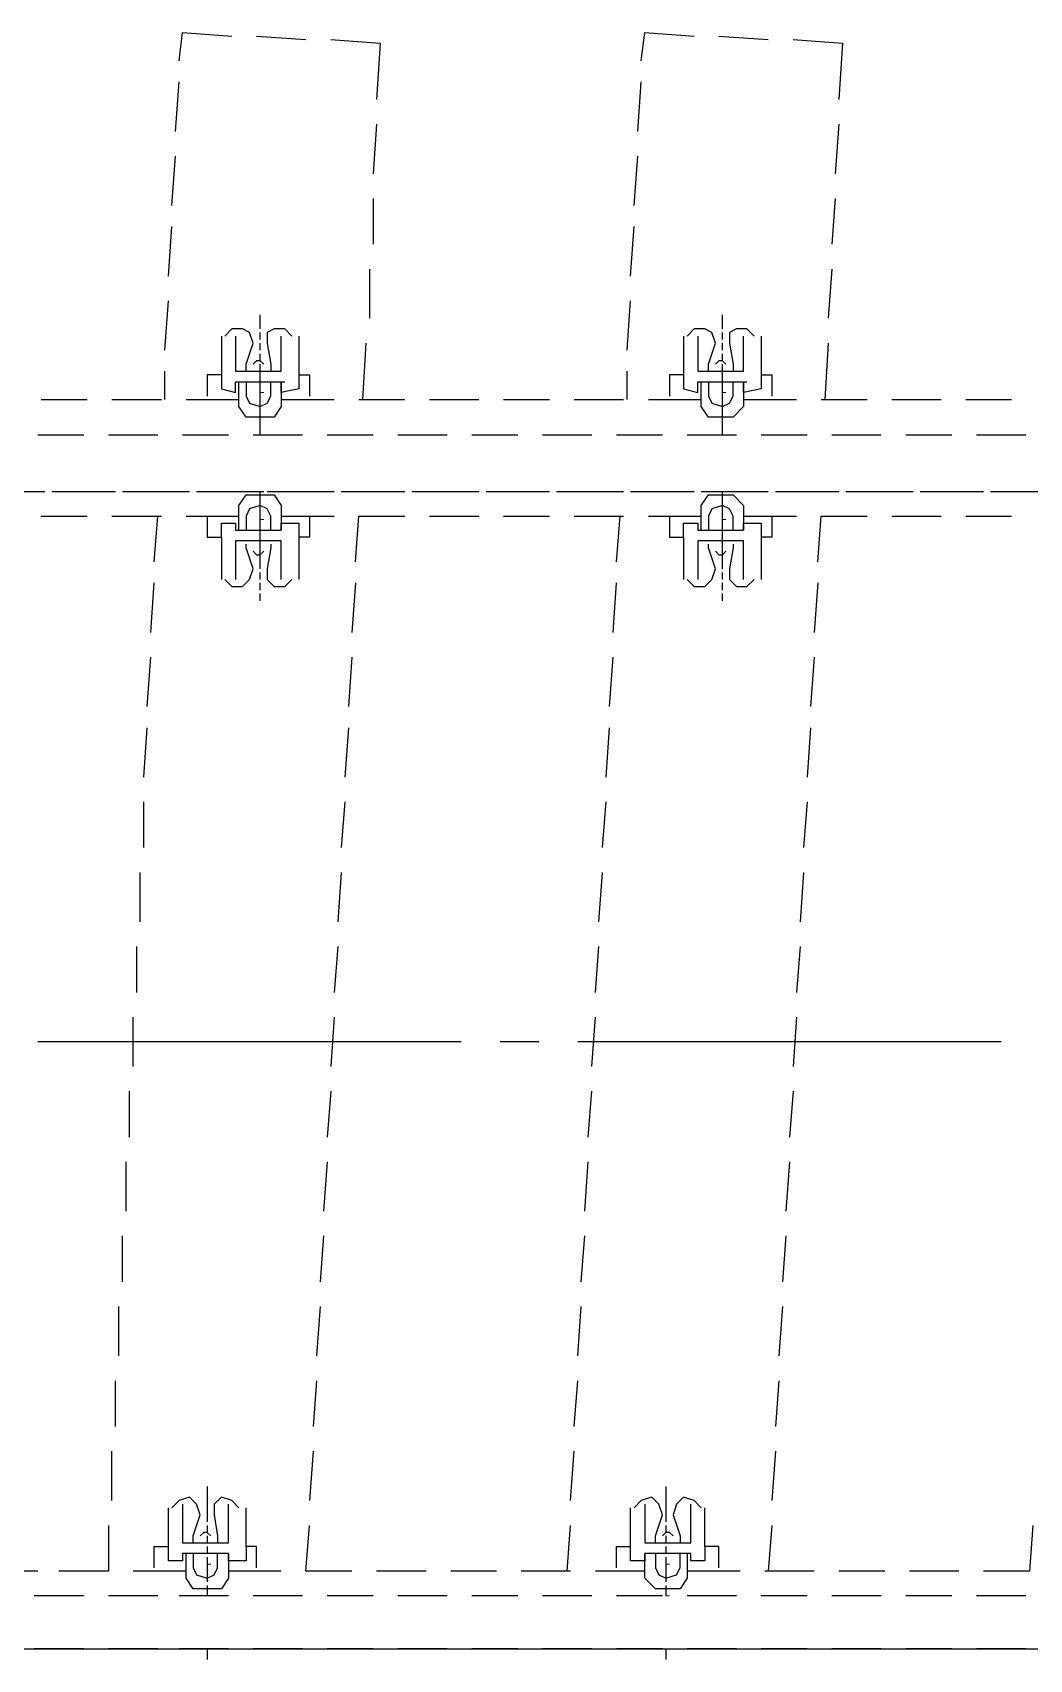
# Model space of a CAD drawing. Header units: millimetres. Extents: x -45 to 90, y -17 to 16.
# Drawn here: x 63.524 to 64.819, y -0.802 to 1.311 of the extents above; entities that cross this region are included whole.
import ezdxf

# ---------------------------------------------------------------- set-up
doc = ezdxf.new("R2010")
doc.units = ezdxf.units.MM
doc.layers.add('PDF_Geometry', color=7, linetype='Continuous')

msp = doc.modelspace()

# ---------------------------------------------------------------- linework, layer by layer
at = {"color": 4}
msp.add_lwpolyline([(58.5713, -0.7885), (68.3996, -0.7885)], dxfattribs=at)
at = {"layer": 'PDF_Geometry', "lineweight": 25}
for points in [[(63.7147, 1.2744), (63.7193, 1.3111), (63.7834, 1.3065)], [(64.3152, 1.2744), (64.3198, 1.3111), (64.384, 1.3065)], [(63.8155, 1.3065), (63.8795, 1.3019)], [(63.9118, 1.3019), (63.976, 1.2973), (63.9714, 1.224)], [(64.416, 1.3065), (64.4802, 1.3019)], [(64.5123, 1.3019), (64.5765, 1.2973), (64.5719, 1.224)], [(63.7101, 1.1827), (63.7147, 1.2469)], [(64.3106, 1.1827), (64.3152, 1.2469)], [(63.9714, 1.1919), (63.9668, 1.1277)], [(64.5719, 1.1919), (64.5671, 1.1277)], [(63.7055, 1.0864), (63.7101, 1.1506)], [(64.306, 1.0864), (64.3106, 1.1506)], [(63.9668, 1.0956), (63.9668, 1.036)], [(64.5671, 1.0956), (64.5627, 1.036)], [(63.7009, 0.9948), (63.7055, 1.0589)], [(64.3014, 0.9948), (64.306, 1.0589)], [(63.9622, 1.0039), (63.9622, 0.9399)], [(64.5627, 1.0039), (64.5581, 0.9399)], [(63.6963, 0.8985), (63.7009, 0.9627)], [(64.2969, 0.8985), (64.3014, 0.9627)], [(63.8201, 0.926), (63.8201, 0.9352), (63.8201, 0.9399), (63.8201, 0.9443)], [(64.4206, 0.926), (64.4206, 0.9352), (64.4206, 0.9399), (64.4206, 0.9443)], [(63.7697, 0.9168), (63.7697, 0.8664), (63.7513, 0.8664), (63.7513, 0.8389)], [(63.8018, 0.871), (63.8018, 0.8802), (63.8109, 0.9077), (63.8064, 0.9214), (63.7972, 0.926), (63.7834, 0.926), (63.7743, 0.9168)], [(63.788, 0.9168), (63.788, 0.871), (63.8476, 0.871), (63.8476, 0.9168)], [(63.8201, 0.9122), (63.8201, 0.9214)], [(63.8614, 0.9168), (63.8522, 0.926), (63.8384, 0.926), (63.8293, 0.9214), (63.8293, 0.9077), (63.8339, 0.8802), (63.8339, 0.871)], [(63.8705, 0.9168), (63.8705, 0.8664), (63.8843, 0.8664), (63.8843, 0.8389)], [(64.3702, 0.9168), (64.3702, 0.8664), (64.3519, 0.8664), (64.3519, 0.8389)], [(64.4023, 0.871), (64.4023, 0.8802), (64.4115, 0.9077), (64.4069, 0.9214), (64.3977, 0.926), (64.384, 0.926), (64.3748, 0.9168)], [(64.3885, 0.9168), (64.3885, 0.871), (64.4481, 0.871), (64.4481, 0.9168)], [(64.4206, 0.9122), (64.4206, 0.9214)], [(64.4619, 0.9168), (64.4525, 0.926), (64.439, 0.926), (64.4298, 0.9214), (64.4298, 0.9077), (64.4344, 0.8802), (64.4344, 0.871)], [(64.4711, 0.9168), (64.4711, 0.8664), (64.4848, 0.8664), (64.4848, 0.8389)], [(63.8201, 0.8985), (63.8201, 0.9077)], [(63.8201, 0.8847), (63.8201, 0.8939)], [(63.9576, 0.9077), (63.953, 0.8343)], [(64.4206, 0.8985), (64.4206, 0.9077)], [(64.4206, 0.8847), (64.4206, 0.8939)], [(64.5581, 0.9077), (64.5536, 0.8343)], [(63.6963, 0.8343), (63.6963, 0.871)], [(63.8247, 0.8802), (63.8201, 0.8847), (63.8155, 0.8847), (63.8109, 0.8802)], [(63.8201, 0.7885), (63.8201, 0.8022), (63.8201, 0.816), (63.8201, 0.8297), (63.8201, 0.8435), (63.8201, 0.8526), (63.8201, 0.8664), (63.8201, 0.8802)], [(64.2969, 0.8343), (64.2969, 0.871)], [(64.4252, 0.8802), (64.4206, 0.8847), (64.416, 0.8847), (64.4115, 0.8802)], [(64.4206, 0.7885), (64.4206, 0.8022), (64.4206, 0.816), (64.4206, 0.8297), (64.4206, 0.8435), (64.4206, 0.8526), (64.4206, 0.8664), (64.4206, 0.8802)], [(63.7697, 0.8664), (63.7697, 0.8481), (63.788, 0.8435), (63.788, 0.8572), (63.7926, 0.8572), (63.8476, 0.8572), (63.8476, 0.8253), (63.8384, 0.8114), (63.8018, 0.8114), (63.7926, 0.8253), (63.7926, 0.8572)], [(63.8018, 0.8572), (63.8018, 0.8389), (63.8064, 0.8297), (63.8201, 0.8253), (63.8293, 0.8297), (63.8339, 0.8389), (63.8339, 0.8572)], [(63.8705, 0.8664), (63.8705, 0.8481), (63.8476, 0.8435), (63.8476, 0.8572), (63.8522, 0.8572)], [(64.3702, 0.8664), (64.3702, 0.8481), (64.3885, 0.8435), (64.3885, 0.8572), (64.3931, 0.8572), (64.4481, 0.8572), (64.4481, 0.8253), (64.4344, 0.8114), (64.4023, 0.8114), (64.3931, 0.8253), (64.3931, 0.8572)], [(64.4023, 0.8572), (64.4023, 0.8389), (64.4069, 0.8297), (64.4206, 0.8253), (64.4298, 0.8297), (64.4344, 0.8389), (64.4344, 0.8572)], [(64.4711, 0.8664), (64.4711, 0.8481), (64.4481, 0.8435), (64.4481, 0.8572), (64.4525, 0.8572)], [(63.5357, 0.8343), (63.5955, 0.8343)], [(63.6276, 0.8343), (63.6918, 0.8343)], [(63.7238, 0.8343), (63.7926, 0.8343)], [(63.8476, 0.8343), (63.9164, 0.8343)], [(63.9485, 0.8343), (64.0081, 0.8343)], [(64.0401, 0.8343), (64.1043, 0.8343)], [(64.1364, 0.8343), (64.196, 0.8343)], [(64.2281, 0.8343), (64.2923, 0.8343)], [(64.3244, 0.8343), (64.3931, 0.8343)], [(64.4481, 0.8343), (64.5169, 0.8343)], [(64.549, 0.8343), (64.6086, 0.8343)], [(64.6407, 0.8343), (64.7048, 0.8343)], [(64.7369, 0.8343), (64.7963, 0.8343)], [(63.5313, 0.7885), (63.5909, 0.7885)], [(63.623, 0.7885), (63.6872, 0.7885)], [(63.7193, 0.7885), (63.7788, 0.7885)], [(63.8109, 0.7885), (63.8751, 0.7885)], [(63.9072, 0.7885), (63.9668, 0.7885)], [(63.9989, 0.7885), (64.0631, 0.7885)], [(64.0952, 0.7885), (64.1547, 0.7885)], [(64.1868, 0.7885), (64.251, 0.7885)], [(64.2831, 0.7885), (64.3427, 0.7885)], [(64.3748, 0.7885), (64.439, 0.7885)], [(64.4711, 0.7885), (64.5306, 0.7885)], [(64.5627, 0.7885), (64.6269, 0.7885)], [(64.659, 0.7885), (64.7186, 0.7885)], [(64.7507, 0.7885), (64.8149, 0.7885)], [(63.5084, 0.7151), (63.5405, 0.7151)], [(63.5496, 0.7151), (63.6092, 0.7151)], [(63.5542, 0.7151), (63.5863, 0.7151)], [(63.6001, 0.7151), (63.6322, 0.7151)], [(63.6413, 0.7151), (63.7055, 0.7151)], [(63.6503, 0.7151), (63.678, 0.7151)], [(63.6963, 0.7151), (63.7284, 0.7151)], [(63.7376, 0.7151), (63.7972, 0.7151)], [(63.7422, 0.7151), (63.7743, 0.7151)], [(63.7697, 0.6555), (63.7697, 0.6739), (63.788, 0.6739), (63.788, 0.6647), (63.7926, 0.6647), (63.7926, 0.6968), (63.8018, 0.7107), (63.8384, 0.7107), (63.8476, 0.6968), (63.8476, 0.6647), (63.8476, 0.6739), (63.8705, 0.6739), (63.8705, 0.6555)], [(63.788, 0.7151), (63.8201, 0.7151), (63.8247, 0.7151)], [(63.8201, 0.6143), (63.8201, 0.6234), (63.8201, 0.628), (63.8201, 0.6372), (63.8201, 0.6418), (63.8201, 0.6509), (63.8201, 0.6555), (63.8201, 0.6647), (63.8201, 0.6693), (63.8201, 0.6784), (63.8201, 0.6876), (63.8201, 0.6922), (63.8201, 0.7014), (63.8201, 0.706), (63.8201, 0.7151)], [(63.8293, 0.7151), (63.8935, 0.7151)], [(63.8384, 0.7151), (63.8659, 0.7151)], [(63.8843, 0.7151), (63.9164, 0.7151)], [(63.9255, 0.7151), (63.9851, 0.7151)], [(63.9301, 0.7151), (63.9622, 0.7151)], [(63.976, 0.7151), (64.0081, 0.7151)], [(64.0172, 0.7151), (64.0814, 0.7151)], [(64.0264, 0.7151), (64.0539, 0.7151)], [(64.0722, 0.7151), (64.1043, 0.7151)], [(64.1135, 0.7151), (64.1731, 0.7151)], [(64.1181, 0.7151), (64.1502, 0.7151)], [(64.1639, 0.7151), (64.196, 0.7151)], [(64.2052, 0.7151), (64.2694, 0.7151)], [(64.2143, 0.7151), (64.2464, 0.7151)], [(64.2602, 0.7151), (64.2923, 0.7151)], [(64.3014, 0.7151), (64.361, 0.7151)], [(64.306, 0.7151), (64.3379, 0.7151)], [(64.3519, 0.7151), (64.384, 0.7151)], [(64.3702, 0.6555), (64.3702, 0.6739), (64.3885, 0.6739), (64.3885, 0.6647), (64.3931, 0.6647), (64.3931, 0.6968), (64.4023, 0.7107), (64.4344, 0.7107), (64.4481, 0.6968), (64.4481, 0.6647), (64.4481, 0.6739), (64.4711, 0.6739), (64.4711, 0.6555)], [(64.3931, 0.7151), (64.4573, 0.7151)], [(64.4023, 0.7151), (64.4344, 0.7151)], [(64.4206, 0.6143), (64.4206, 0.6234), (64.4206, 0.628), (64.4206, 0.6372), (64.4206, 0.6418), (64.4206, 0.6509), (64.4206, 0.6555), (64.4206, 0.6647), (64.4206, 0.6693), (64.4206, 0.6784), (64.4206, 0.6876), (64.4206, 0.6922), (64.4206, 0.7014), (64.4206, 0.706), (64.4206, 0.7151), (64.4252, 0.7151)], [(64.4481, 0.7151), (64.4802, 0.7151)], [(64.4894, 0.7151), (64.549, 0.7151)], [(64.494, 0.7151), (64.5261, 0.7151)], [(64.5398, 0.7151), (64.5719, 0.7151)], [(64.5811, 0.7151), (64.6452, 0.7151)], [(64.5902, 0.7151), (64.6223, 0.7151)], [(64.6361, 0.7151), (64.6682, 0.7151)], [(64.6773, 0.7151), (64.7369, 0.7151)], [(64.6817, 0.7151), (64.714, 0.7151)], [(64.7323, 0.7151), (64.7599, 0.7151)], [(64.769, 0.7151), (64.8332, 0.7151)], [(64.7782, 0.7151), (64.8103, 0.7151)], [(63.5357, 0.683), (63.5955, 0.683)], [(63.6276, 0.683), (63.6918, 0.683)], [(63.6826, 0.6234), (63.6872, 0.683)], [(63.7238, 0.683), (63.7926, 0.683)], [(63.7513, 0.683), (63.7513, 0.6555), (63.7697, 0.6555), (63.7697, 0.6005)], [(63.8339, 0.6647), (63.8339, 0.683), (63.8293, 0.6922), (63.8201, 0.6968), (63.8064, 0.6922), (63.8018, 0.683), (63.8018, 0.6647)], [(63.8476, 0.683), (63.9164, 0.683)], [(63.8843, 0.683), (63.8843, 0.6555), (63.8705, 0.6555), (63.8705, 0.6005)], [(63.9439, 0.6234), (63.9485, 0.683), (64.0081, 0.683)], [(64.0401, 0.683), (64.1043, 0.683)], [(64.1364, 0.683), (64.196, 0.683)], [(64.2281, 0.683), (64.2923, 0.683)], [(64.2831, 0.6234), (64.2877, 0.683)], [(64.3244, 0.683), (64.3931, 0.683)], [(64.3519, 0.683), (64.3519, 0.6555), (64.3702, 0.6555), (64.3702, 0.6005)], [(64.4344, 0.6647), (64.4344, 0.683), (64.4298, 0.6922), (64.4206, 0.6968), (64.4069, 0.6922), (64.4023, 0.683), (64.4023, 0.6647)], [(64.4481, 0.683), (64.5169, 0.683)], [(64.4848, 0.683), (64.4848, 0.6555), (64.4711, 0.6555), (64.4711, 0.6005)], [(64.5444, 0.6234), (64.549, 0.683), (64.6086, 0.683)], [(64.6407, 0.683), (64.7048, 0.683)], [(64.7369, 0.683), (64.7963, 0.683)], [(63.7926, 0.6647), (63.8476, 0.6647)], [(64.3931, 0.6647), (64.4481, 0.6647)], [(63.7743, 0.6005), (63.7834, 0.5914), (63.7972, 0.5914), (63.8064, 0.6005), (63.8109, 0.6143), (63.8018, 0.6418), (63.8018, 0.6464)], [(63.8476, 0.6005), (63.8476, 0.6509), (63.788, 0.6509), (63.788, 0.6005)], [(63.8109, 0.6372), (63.8155, 0.6326), (63.8201, 0.6326), (63.8247, 0.6372)], [(63.8339, 0.6464), (63.8339, 0.6418), (63.8293, 0.6143), (63.8293, 0.6005), (63.8384, 0.5914), (63.8522, 0.5914), (63.8614, 0.6005)], [(64.3748, 0.6005), (64.384, 0.5914), (64.3977, 0.5914), (64.4069, 0.6005), (64.4115, 0.6143), (64.4023, 0.6418), (64.4023, 0.6464)], [(64.4481, 0.6005), (64.4481, 0.6509), (64.3885, 0.6509), (64.3885, 0.6005)], [(64.4115, 0.6372), (64.416, 0.6326), (64.4206, 0.6326), (64.4252, 0.6372)], [(64.4344, 0.6464), (64.4344, 0.6418), (64.4298, 0.6143), (64.4298, 0.6005), (64.439, 0.5914), (64.4525, 0.5914), (64.4619, 0.6005)], [(63.678, 0.5318), (63.6826, 0.5961)], [(63.8201, 0.6005), (63.8201, 0.6097)], [(63.8201, 0.5868), (63.8201, 0.5961)], [(63.9439, 0.5961), (63.9393, 0.5318)], [(64.2785, 0.5318), (64.2831, 0.5961)], [(64.4206, 0.6005), (64.4206, 0.6097)], [(64.4206, 0.5868), (64.4206, 0.5961)], [(64.5444, 0.5961), (64.5398, 0.5318)], [(63.8201, 0.573), (63.8201, 0.5822)], [(64.4206, 0.573), (64.4206, 0.5822)], [(63.6734, 0.4355), (63.678, 0.4997)], [(63.9393, 0.4997), (63.9347, 0.4355)], [(64.2739, 0.4355), (64.2785, 0.4997)], [(64.5398, 0.4997), (64.5352, 0.4355)], [(63.6688, 0.3438), (63.6734, 0.408)], [(63.9347, 0.408), (63.9301, 0.3438)], [(64.2694, 0.3438), (64.2739, 0.408)], [(64.5352, 0.408), (64.5306, 0.3438)], [(63.6688, 0.2523), (63.6688, 0.3117)], [(63.9301, 0.3117), (63.9255, 0.2523)], [(64.2648, 0.2523), (64.2694, 0.3117)], [(64.5306, 0.3117), (64.5261, 0.2523)], [(63.6642, 0.1559), (63.6642, 0.22)], [(63.9255, 0.22), (63.921, 0.1559)], [(64.2602, 0.1559), (64.2648, 0.22)], [(64.5261, 0.22), (64.5215, 0.1559)], [(63.6597, 0.0642), (63.6597, 0.1238)], [(63.921, 0.1238), (63.9164, 0.0642)], [(64.2556, 0.0642), (64.2602, 0.1238)], [(64.5215, 0.1238), (64.5169, 0.0642)], [(63.6551, -0.0321), (63.6551, 0.0321)], [(63.9164, 0.0321), (63.9118, -0.0321)], [(64.251, -0.0321), (64.2556, 0.0321)], [(64.5169, 0.0321), (64.5123, -0.0321)], [(64.0814, 0), (63.5313, 0)], [(64.1823, 0), (64.1318, 0)], [(64.7828, 0), (64.2327, 0)], [(63.6503, -0.1238), (63.6503, -0.0642)], [(63.9118, -0.0642), (63.9072, -0.1238)], [(64.2464, -0.1238), (64.251, -0.0642)], [(64.5123, -0.0642), (64.5077, -0.1238)], [(63.6459, -0.22), (63.6459, -0.1559)], [(63.9072, -0.1559), (63.9026, -0.22)], [(64.2418, -0.22), (64.2464, -0.1559)], [(64.5077, -0.1559), (64.5031, -0.22)], [(63.6413, -0.3117), (63.6413, -0.2521)], [(63.9026, -0.2521), (63.898, -0.3117)], [(64.2373, -0.3117), (64.2418, -0.2521)], [(64.5031, -0.2521), (64.4986, -0.3117)], [(63.6367, -0.408), (63.6367, -0.3438)], [(63.898, -0.3438), (63.8935, -0.408)], [(64.2327, -0.408), (64.2373, -0.3438)], [(64.4986, -0.3438), (64.494, -0.408)], [(63.6322, -0.4997), (63.6322, -0.4401)], [(63.8935, -0.4401), (63.8889, -0.4997)], [(64.2281, -0.4997), (64.2327, -0.4401)], [(64.494, -0.4401), (64.4894, -0.4997)], [(63.6276, -0.5959), (63.6276, -0.5318)], [(63.8889, -0.5318), (63.8843, -0.5959)], [(64.2233, -0.5959), (64.2281, -0.5318)], [(64.4894, -0.5318), (64.4848, -0.5959)], [(63.733, -0.6509), (63.733, -0.6418), (63.7422, -0.6143), (63.7376, -0.6005), (63.7284, -0.5914), (63.7147, -0.5959), (63.7055, -0.6051)], [(63.7513, -0.5776), (63.7513, -0.5822), (63.7513, -0.5868), (63.7513, -0.5959), (63.7513, -0.6005), (63.7513, -0.6097), (63.7513, -0.6143), (63.7513, -0.6234)], [(63.7926, -0.6051), (63.7834, -0.5959), (63.7697, -0.5914), (63.7605, -0.6005), (63.7605, -0.6143), (63.7649, -0.6418), (63.7649, -0.6509)], [(64.3335, -0.6509), (64.3335, -0.6418), (64.3427, -0.6143), (64.3379, -0.6005), (64.3289, -0.5914), (64.3152, -0.5959), (64.306, -0.6051)], [(64.3473, -0.5776), (64.3473, -0.5822), (64.3473, -0.5868), (64.3473, -0.5959), (64.3473, -0.6005), (64.3473, -0.6097), (64.3473, -0.6143), (64.3473, -0.6234)], [(64.3931, -0.6051), (64.384, -0.5959), (64.3702, -0.5914), (64.361, -0.6005), (64.3564, -0.6143), (64.3656, -0.6418), (64.3656, -0.6509)], [(63.6826, -0.683), (63.6826, -0.6555), (63.7009, -0.6555), (63.7009, -0.6051)], [(63.7193, -0.6005), (63.7193, -0.6509), (63.7788, -0.6509), (63.7788, -0.6005)], [(63.8155, -0.683), (63.8155, -0.6555), (63.8018, -0.6555), (63.8018, -0.6051)], [(64.2831, -0.683), (64.2831, -0.6555), (64.3014, -0.6555), (64.3014, -0.6051)], [(64.3198, -0.6005), (64.3198, -0.6509), (64.3794, -0.6509), (64.3794, -0.6005)], [(64.416, -0.683), (64.416, -0.6555), (64.3977, -0.6555), (64.3977, -0.6051)], [(63.623, -0.628), (63.623, -0.6876), (63.5588, -0.6876)], [(63.7513, -0.628), (63.7513, -0.6372)], [(63.9393, -0.6876), (63.8795, -0.6876), (63.8843, -0.628)], [(64.2189, -0.6876), (64.2233, -0.628)], [(64.3473, -0.628), (64.3473, -0.6372)], [(64.4848, -0.628), (64.4802, -0.6876)], [(64.824, -0.628), (64.8194, -0.6876), (64.7599, -0.6876)], [(63.7559, -0.6418), (63.7513, -0.6372), (63.7468, -0.6372), (63.7422, -0.6418)], [(63.7513, -0.6418), (63.7513, -0.6509)], [(64.3564, -0.6418), (64.3519, -0.6372), (64.3473, -0.6372), (64.3427, -0.6418)], [(64.3473, -0.6418), (64.3473, -0.6509)], [(63.7788, -0.6645), (63.7238, -0.6645), (63.7193, -0.6645), (63.7193, -0.6739), (63.7009, -0.6739), (63.7009, -0.6555)], [(63.8018, -0.6555), (63.8018, -0.6739), (63.7788, -0.6739), (63.7788, -0.6645), (63.7788, -0.6968), (63.7697, -0.7105), (63.733, -0.7105), (63.7238, -0.6968), (63.7238, -0.6645)], [(63.733, -0.6645), (63.733, -0.683), (63.7376, -0.6922), (63.7513, -0.6968), (63.7605, -0.6922), (63.7649, -0.683), (63.7649, -0.6645)], [(63.7513, -0.6555), (63.7513, -0.6645)], [(63.7513, -0.6693), (63.7513, -0.6784), (63.7513, -0.6876), (63.7513, -0.6922), (63.7513, -0.7014)], [(64.3977, -0.6555), (64.3977, -0.6739), (64.3794, -0.6739), (64.3794, -0.6645), (64.3748, -0.6645), (64.3748, -0.6968), (64.3656, -0.7105), (64.3335, -0.7105), (64.3198, -0.6968), (64.3198, -0.6645), (64.3198, -0.6739), (64.3014, -0.6739), (64.3014, -0.6555)], [(64.3748, -0.6645), (64.3198, -0.6645)], [(64.3335, -0.6645), (64.3335, -0.683), (64.3379, -0.6922), (64.3473, -0.6968), (64.361, -0.6922), (64.3656, -0.683), (64.3656, -0.6645)], [(64.3473, -0.6555), (64.3473, -0.6645)], [(64.3473, -0.6693), (64.3473, -0.6784), (64.3473, -0.6876), (64.3473, -0.6922), (64.3473, -0.7014)], [(63.5313, -0.6876), (63.4671, -0.6876)], [(63.7238, -0.6876), (63.6551, -0.6876)], [(63.8476, -0.6876), (63.7788, -0.6876)], [(64.0356, -0.6876), (63.9714, -0.6876)], [(64.1272, -0.6876), (64.0676, -0.6876)], [(64.2233, -0.6876), (64.1593, -0.6876)], [(64.3198, -0.6876), (64.2556, -0.6876)], [(64.4435, -0.6876), (64.3748, -0.6876)], [(64.5398, -0.6876), (64.4756, -0.6876)], [(64.6315, -0.6876), (64.5719, -0.6876)], [(64.7278, -0.6876), (64.6636, -0.6876)], [(63.7513, -0.706), (63.7513, -0.7197)], [(64.3473, -0.706), (64.3473, -0.7197)], [(63.5909, -0.7197), (63.5267, -0.7197)], [(63.6872, -0.7197), (63.623, -0.7197)], [(63.7788, -0.7197), (63.7147, -0.7197)], [(63.8751, -0.7197), (63.8109, -0.7197)], [(63.9668, -0.7197), (63.9072, -0.7197)], [(64.0631, -0.7197), (63.9989, -0.7197)], [(64.1547, -0.7197), (64.0952, -0.7197)], [(64.251, -0.7197), (64.1868, -0.7197)], [(64.3427, -0.7197), (64.2831, -0.7197)], [(64.439, -0.7197), (64.3748, -0.7197)], [(64.5306, -0.7197), (64.4711, -0.7197)], [(64.6269, -0.7197), (64.5627, -0.7197)], [(64.7186, -0.7197), (64.659, -0.7197)], [(64.8149, -0.7197), (64.7507, -0.7197)], [(63.5909, -0.7885), (63.5267, -0.7885)], [(63.6872, -0.7885), (63.623, -0.7885)], [(63.7788, -0.7885), (63.7147, -0.7885)], [(63.7513, -0.7885), (63.7513, -0.8022)], [(63.8751, -0.7885), (63.8109, -0.7885)], [(63.9668, -0.7885), (63.9072, -0.7885)], [(64.0631, -0.7885), (63.9989, -0.7885)], [(64.1547, -0.7885), (64.0952, -0.7885)], [(64.251, -0.7885), (64.1868, -0.7885)], [(64.3427, -0.7885), (64.2831, -0.7885)], [(64.3473, -0.7885), (64.3473, -0.8022)], [(64.439, -0.7885), (64.3748, -0.7885)], [(64.5306, -0.7885), (64.4711, -0.7885)], [(64.6269, -0.7885), (64.5627, -0.7885)], [(64.7186, -0.7885), (64.659, -0.7885)], [(64.8149, -0.7885), (64.7507, -0.7885)]]:
    msp.add_lwpolyline(points, dxfattribs=at)
at = {"layer": 'PDF_Geometry', "lineweight": 9}
for points in [[(63.8201, 0.8435), (63.8247, 0.8435)], [(64.4206, 0.8435), (64.4252, 0.8435)], [(63.8201, 0.7151), (63.8247, 0.7151)], [(64.4206, 0.7151), (64.4252, 0.7151)], [(63.8201, 0.6784), (63.8247, 0.6784)], [(64.4206, 0.6784), (64.4252, 0.6784)], [(63.7513, -0.6784), (63.7559, -0.6784)], [(64.3473, -0.6784), (64.3519, -0.6784)], [(63.7513, -0.7197), (63.7559, -0.7197)], [(64.3473, -0.7197), (64.3519, -0.7197)]]:
    msp.add_lwpolyline(points, dxfattribs=at)

doc.saveas('drawing.dxf')
